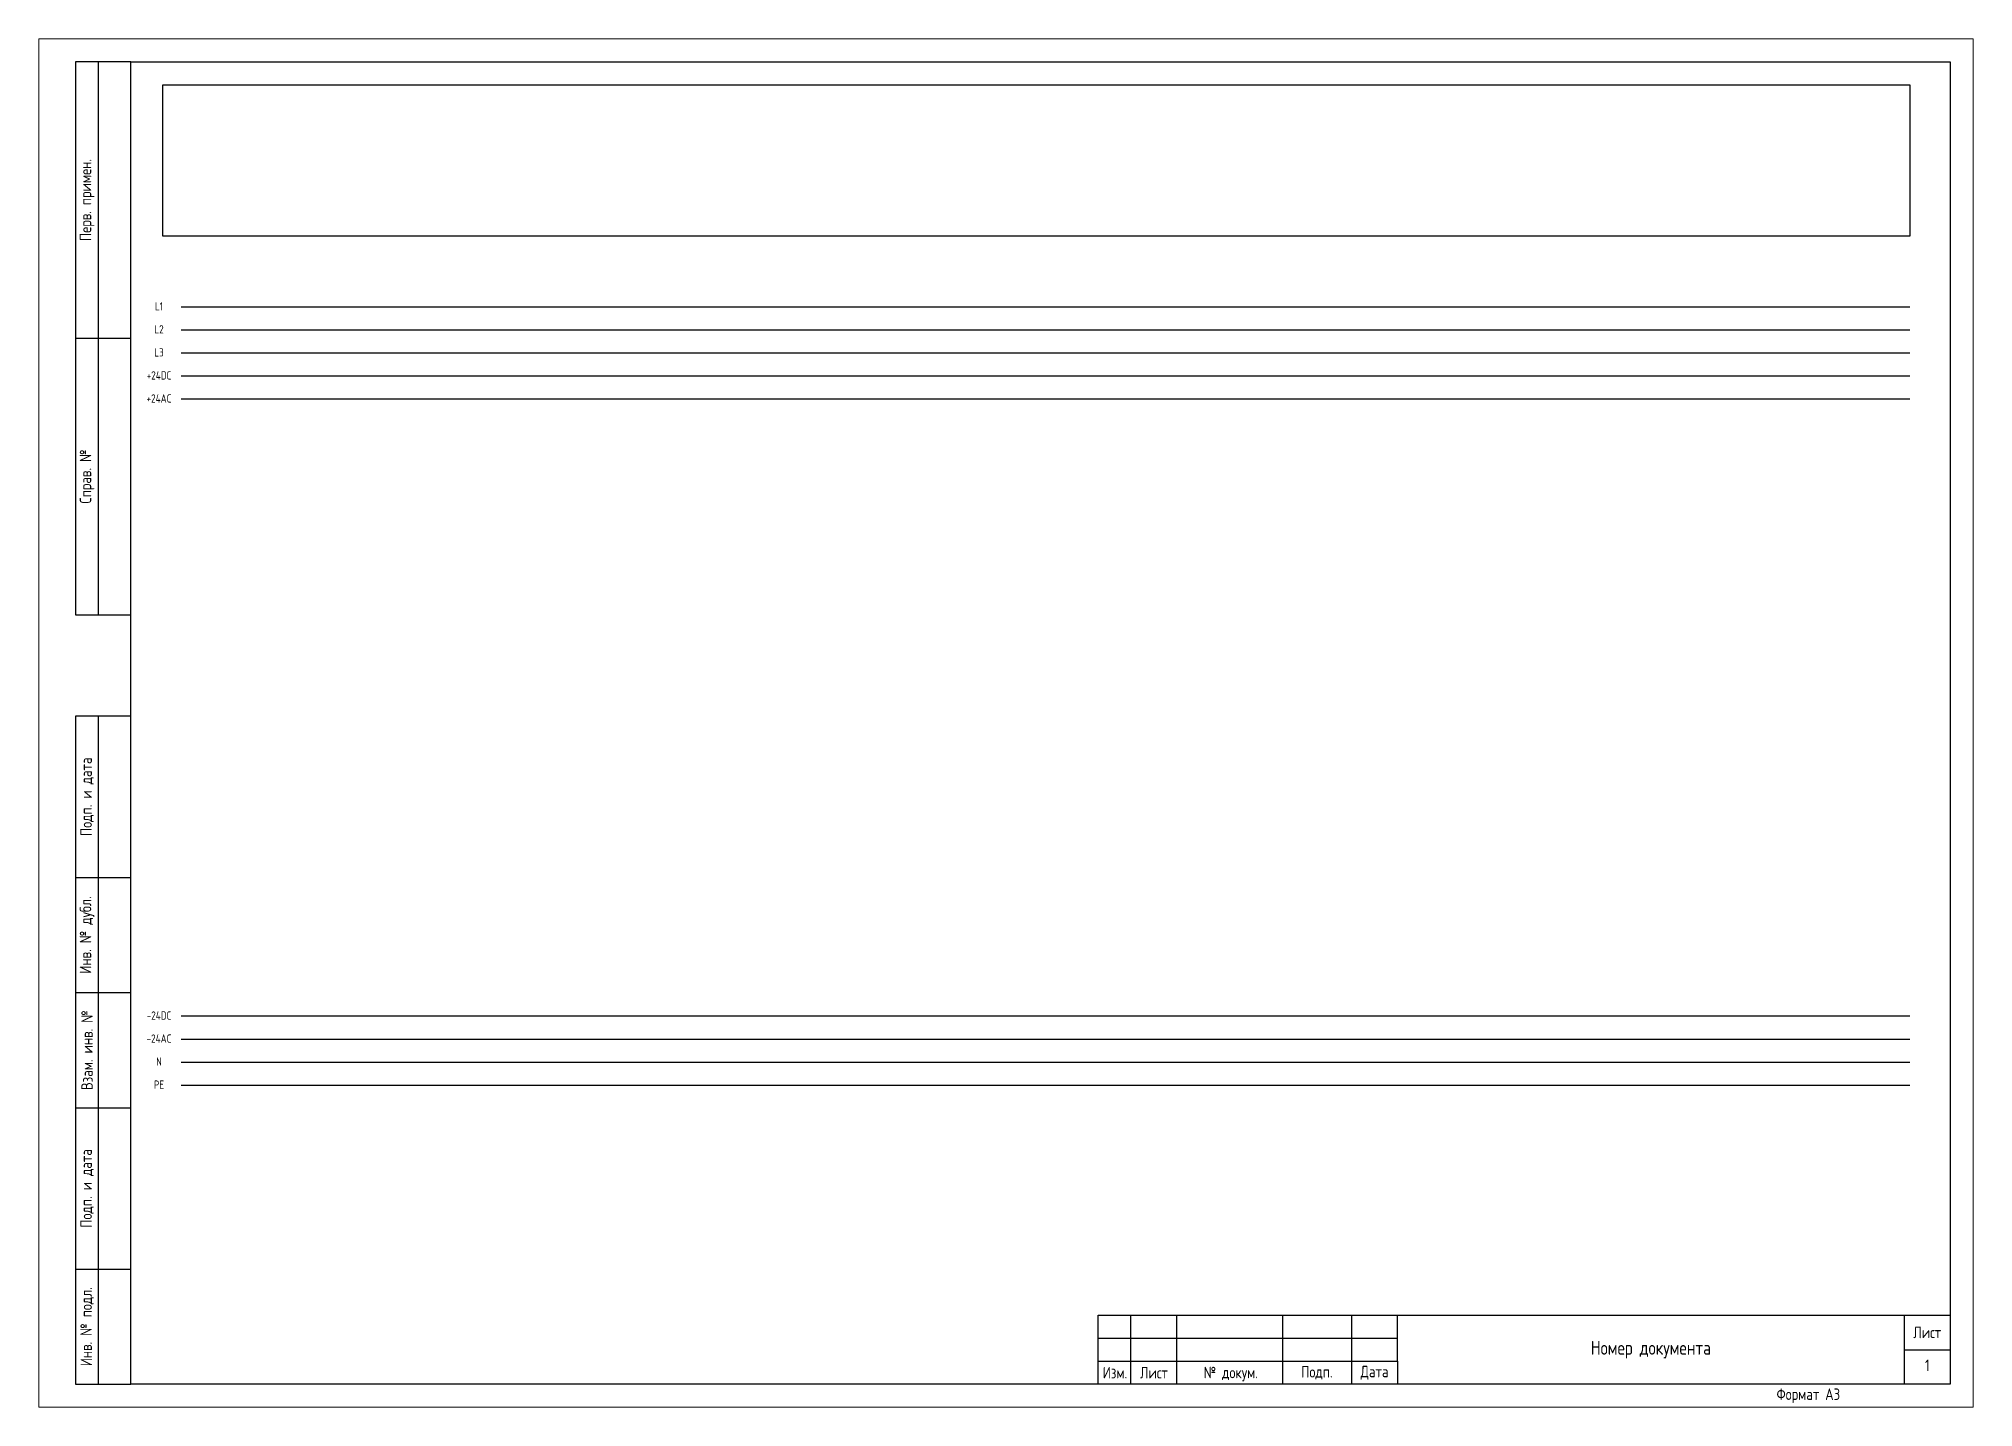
# Model space of a CAD drawing. Header units: millimetres. Extents: x 4433 to 4853, y 5888 to 6185.
import ezdxf

# ---------------------------------------------------------------- set-up
doc = ezdxf.new("R2010")
doc.units = ezdxf.units.MM
for name, color, linetype, lineweight in [('ВНЕШНИЕ ПОДКЛЮЧЕНИЯ', 7, 'Continuous', 13), ('Рамка внешний контур', 7, 'Continuous', 15), ('Рамка_штамп', 7, 'Continuous', 25), ('Слой1', 7, 'Continuous', 30), ('Таблица текст', 7, 'Continuous', 20)]:
    doc.layers.add(name, color=color, linetype=linetype, lineweight=lineweight)
doc.layers.add('Кабель', color=7, linetype='Continuous')
doc.styles.add('GOST_A', font='GOST_0.TTF')
doc.styles.add('Текст 1.5', font='GOST_0.TTF', dxfattribs={"height": 1.5})
pattern_1 = [(37.5, (5, -6.084), (-1.60003, 48.94132), [0, -38.608, 0, -43.18, 0, -41.275]), (7.5, (5, -6.084), (44.95233, 71.6825), [0, -20.828, 0, -34.798, 0, -13.335]), (327.5, (-26.24, -6.084), (79.09924, 0.14372), [0, -12.7, 0, -45.72, 0, -59.69]), (317.5, (-26.24, -6.084), (76.35565, 22.29293), [0, -6.35, 0, -29.972, 0, -34.29])]
pattern_2 = [(37.5, (10, -11.084), (-1.60003, 48.94132), [0, -38.608, 0, -43.18, 0, -41.275]), (7.5, (10, -11.084), (44.95233, 71.6825), [0, -20.828, 0, -34.798, 0, -13.335]), (327.5, (-21.24, -11.084), (79.09924, 0.14372), [0, -12.7, 0, -45.72, 0, -59.69]), (317.5, (-21.24, -11.084), (76.35565, 22.29293), [0, -6.35, 0, -29.972, 0, -34.29])]
pattern_3 = [(37.5, (0.535, 0.098), (-1.60003, 48.94132), [0, -38.608, 0, -43.18, 0, -41.275]), (7.5, (0.535, 0.1), (44.95233, 71.6825), [0, -20.828, 0, -34.798, 0, -13.335]), (327.5, (-30.707, 0.1), (79.09924, 0.14372), [0, -12.7, 0, -45.72, 0, -59.69]), (317.5, (-30.71, 0.1), (76.35565, 22.29293), [0, -6.35, 0, -29.972, 0, -34.29])]
pattern_4 = [(37.5, (0.322, 0.16), (-1.60003, 48.94132), [0, -38.608, 0, -43.18, 0, -41.275]), (7.5, (0.32, 0.16), (44.95233, 71.6825), [0, -20.828, 0, -34.798, 0, -13.335]), (327.5, (-30.92, 0.16), (79.09924, 0.14372), [0, -12.7, 0, -45.72, 0, -59.69]), (317.5, (-30.92, 0.16), (76.35565, 22.29293), [0, -6.35, 0, -29.972, 0, -34.29])]

# ---------------------------------------------------------------- blocks, each defined once
blk = doc.blocks.new('2-я страница_(RU)')
at = {"layer": 'Рамка внешний контур'}
blk.add_lwpolyline([(0, 297), (420, 297), (420, 0), (0, 0), (0, 297)], dxfattribs=at)
at = {"layer": 'Рамка_штамп'}
for points in [[(20, 292), (8, 292), (8, 172), (20, 172)], [(13, 172), (13, 292)], [(20, 292), (415, 292), (415, 5), (20, 5), (20, 292)], [(8, 232), (20, 232)], [(8, 232), (20, 232)], [(20, 150), (8, 150), (8, 5), (20, 5)], [(13, 5), (13, 150)], [(8, 115), (20, 115)], [(8, 90), (20, 90)], [(8, 65), (20, 65)], [(8, 30), (20, 30)], [(230, 5), (230, 20), (415, 20)], [(230, 15), (295, 15), (295, 20)], [(237, 20), (237, 5)], [(247, 20), (247, 5)], [(270, 20), (270, 5)], [(285, 20), (285, 5)], [(405, 20), (405, 12.5), (415, 12.5)], [(230, 10), (295, 10), (295, 15)], [(295, 10), (295, 5)], [(405, 12.5), (405, 5)]]:
    blk.add_lwpolyline(points, dxfattribs=at)
at = {"layer": 'Таблица текст', "char_height": 2.5, "attachment_point": 5, "rotation": 90, "style": 'Текст 1.5'}
for s, insert, width in [('Перв. примен.', (10.5, 262), 60), ('Справ. №', (10.5, 202), 60), ('Подп. и дата', (10.5, 132.5), 35), ('Инв. № дубл.', (10.5, 102.5), 25), ('Взам. инв. №', (10.5, 77.5), 25), ('Подп. и дата', (10.5, 47.5), 35), ('Инв. № подл.', (10.5, 17.5), 25)]:
    blk.add_mtext(s, dxfattribs=dict(at, insert=insert, width=width))
at = {"layer": 'Таблица текст', "char_height": 2.5, "attachment_point": 5, "style": 'Текст 1.5'}
for s, insert, width in [('Лист', (410, 16.25), 10), ('\\pi-7.5,l10,t10;Изм.', (232.41, 7.5), 4.8215), ('\\pi-7.5,l10,t10;Лист', (240.87, 7.5), 7.7467), ('\\pi-7.5,l10,t10;№ докум.', (257.56, 7.21), 21.1146), ('Подп.', (277.5, 7.5), 15), ('Дата', (290, 7.5), 10), ('Формат А3', (384.18, 2.5), 61.6355)]:
    blk.add_mtext(s, dxfattribs=dict(at, insert=insert, width=width))

msp = doc.modelspace()

# ---------------------------------------------------------------- hatches: boundary and pattern name
at = {"layer": 'Слой1', "lineweight": -3}
h = msp.add_hatch(dxfattribs=at)
h.set_pattern_fill('AR-SAND', color=256)
h.set_pattern_definition([(37.5, (-1.567, -0.148), (-1.60003, 48.94132), [0, -38.608, 0, -43.18, 0, -41.275]), (7.5, (-1.57, -0.15), (44.95233, 71.6825), [0, -20.828, 0, -34.798, 0, -13.335]), (327.5, (-32.81, -0.15), (79.09924, 0.14372), [0, -12.7, 0, -45.72, 0, -59.69]), (317.5, (-32.81, -0.15), (76.35565, 22.29293), [0, -6.35, 0, -29.972, 0, -34.29])])
h.paths.add_polyline_path([(4483.15, 6127.95, 1), (4483.92, 6127.95, 1)])
h = msp.add_hatch(dxfattribs=at)
h.set_pattern_fill('AR-SAND', color=256)
h.set_pattern_definition([(37.5, (-0.368, -0.234), (-1.60003, 48.94132), [0, -38.608, 0, -43.18, 0, -41.275]), (7.5, (-0.37, -0.234), (44.95233, 71.6825), [0, -20.828, 0, -34.798, 0, -13.335]), (327.5, (-31.61, -0.234), (79.09924, 0.14372), [0, -12.7, 0, -45.72, 0, -59.69]), (317.5, (-31.61, -0.234), (76.35565, 22.29293), [0, -6.35, 0, -29.972, 0, -34.29])])
h.paths.add_polyline_path([(4484.35, 6127.86, 1), (4485.12, 6127.86, 1)])
h = msp.add_hatch(dxfattribs=at)
h.set_pattern_fill('AR-SAND', color=256)
h.set_pattern_definition([(37.5, (-0.205, -0.163), (-1.60003, 48.94132), [0, -38.608, 0, -43.18, 0, -41.275]), (7.5, (-0.205, -0.16), (44.95233, 71.6825), [0, -20.828, 0, -34.798, 0, -13.335]), (327.5, (-31.447, -0.163), (79.09924, 0.14372), [0, -12.7, 0, -45.72, 0, -59.69]), (317.5, (-31.45, -0.16), (76.35565, 22.29293), [0, -6.35, 0, -29.972, 0, -34.29])])
h.paths.add_polyline_path([(4484.51, 6127.93, 1), (4485.28, 6127.93, 1)])
h = msp.add_hatch(dxfattribs=at)
h.set_pattern_fill('AR-SAND', color=256)
h.set_pattern_definition([(37.5, (-0.198, -0.163), (-1.60003, 48.94132), [0, -38.608, 0, -43.18, 0, -41.275]), (7.5, (-0.2, -0.16), (44.95233, 71.6825), [0, -20.828, 0, -34.798, 0, -13.335]), (327.5, (-31.44, -0.163), (79.09924, 0.14372), [0, -12.7, 0, -45.72, 0, -59.69]), (317.5, (-31.44, -0.16), (76.35565, 22.29293), [0, -6.35, 0, -29.972, 0, -34.29])])
h.paths.add_polyline_path([(4484.52, 6127.93, 1), (4485.29, 6127.93, 1)])
h = msp.add_hatch(dxfattribs=at)
h.set_pattern_fill('AR-SAND', color=256)
h.set_pattern_definition(pattern_4)
h.paths.add_polyline_path([(4485.04, 6128.26, 1), (4485.81, 6128.26, 1)])
h = msp.add_hatch(dxfattribs=at)
h.set_pattern_fill('AR-SAND', color=256)
h.set_pattern_definition(pattern_4)
h.paths.add_polyline_path([(4485.04, 6128.26, 1), (4485.81, 6128.26, 1)])
h = msp.add_hatch(dxfattribs=at)
h.set_pattern_fill('AR-SAND', color=256)
h.set_pattern_definition(pattern_3)
h.paths.add_polyline_path([(4485.25, 6128.19, 1), (4486.02, 6128.19, 1)])
h = msp.add_hatch(dxfattribs=at)
h.set_pattern_fill('AR-SAND', color=256)
h.set_pattern_definition(pattern_3)
h.paths.add_polyline_path([(4485.25, 6128.19, 1), (4486.02, 6128.19, 1)])
h = msp.add_hatch(dxfattribs=at)
h.set_pattern_fill('AR-SAND', color=256)
h.set_pattern_definition(pattern_3)
h.paths.add_polyline_path([(4485.25, 6128.19, 1), (4486.02, 6128.19, 1)])
h = msp.add_hatch(dxfattribs=at)
h.set_pattern_fill('AR-SAND', color=256)
h.set_pattern_definition(pattern_3)
h.paths.add_polyline_path([(4485.25, 6128.19, 1), (4486.02, 6128.19, 1)])
h = msp.add_hatch(dxfattribs=at)
h.set_pattern_fill('AR-SAND', color=256)
h.set_pattern_definition(pattern_3)
h.paths.add_polyline_path([(4485.25, 6128.19, 1), (4486.02, 6128.19, 1)])
h = msp.add_hatch(dxfattribs=at)
h.set_pattern_fill('AR-SAND', color=256)
h.set_pattern_definition([(37.5, (0.694, 0.063), (-1.60003, 48.94132), [0, -38.608, 0, -43.18, 0, -41.275]), (7.5, (0.694, 0.063), (44.95233, 71.6825), [0, -20.828, 0, -34.798, 0, -13.335]), (327.5, (-30.548, 0.063), (79.09924, 0.14372), [0, -12.7, 0, -45.72, 0, -59.69]), (317.5, (-30.55, 0.06), (76.35565, 22.29293), [0, -6.35, 0, -29.972, 0, -34.29])])
h.paths.add_polyline_path([(4485.41, 6128.16, 1), (4486.18, 6128.16, 1)])
h = msp.add_hatch(dxfattribs=at)
h.set_pattern_fill('AR-SAND', color=256)
h.set_pattern_definition([(37.5, (0.885, -0.06), (-1.60003, 48.94132), [0, -38.608, 0, -43.18, 0, -41.275]), (7.5, (0.885, -0.06), (44.95233, 71.6825), [0, -20.828, 0, -34.798, 0, -13.335]), (327.5, (-30.357, -0.06), (79.09924, 0.14372), [0, -12.7, 0, -45.72, 0, -59.69]), (317.5, (-30.36, -0.06), (76.35565, 22.29293), [0, -6.35, 0, -29.972, 0, -34.29])])
h.paths.add_polyline_path([(4485.6, 6128.03, 1), (4486.37, 6128.03, 1)])
h = msp.add_hatch(dxfattribs=at)
h.set_pattern_fill('AR-SAND', color=256)
h.set_pattern_definition([(37.5, (1.176, -0.31), (-1.60003, 48.94132), [0, -38.608, 0, -43.18, 0, -41.275]), (7.5, (1.176, -0.31), (44.95233, 71.6825), [0, -20.828, 0, -34.798, 0, -13.335]), (327.5, (-30.066, -0.31), (79.09924, 0.14372), [0, -12.7, 0, -45.72, 0, -59.69]), (317.5, (-30.066, -0.31), (76.35565, 22.29293), [0, -6.35, 0, -29.972, 0, -34.29])])
h.paths.add_polyline_path([(4485.89, 6127.78, 1), (4486.66, 6127.78, 1)])
h = msp.add_hatch(dxfattribs=at)
h.set_pattern_fill('AR-SAND', color=256)
h.set_pattern_definition([(37.5, (-1.9, 5.91), (-1.60003, 48.94132), [0, -38.608, 0, -43.18, 0, -41.275]), (7.5, (-1.9, 5.91), (44.95233, 71.6825), [0, -20.828, 0, -34.798, 0, -13.335]), (327.5, (-33.143, 5.91), (79.09924, 0.14372), [0, -12.7, 0, -45.72, 0, -59.69]), (317.5, (-33.14, 5.91), (76.35565, 22.29293), [0, -6.35, 0, -29.972, 0, -34.29])])
h.paths.add_polyline_path([(4484.71, 6127.01, 1), (4485.48, 6127.01, 1)])
h = msp.add_hatch(dxfattribs=at)
h.set_pattern_fill('AR-SAND', color=256)
h.set_pattern_definition(pattern_1)
h.paths.add_polyline_path([(4489.71, 6122.01, 1), (4490.48, 6122.01, 1)])
h = msp.add_hatch(dxfattribs=at)
h.set_pattern_fill('AR-SAND', color=256)
h.set_pattern_definition(pattern_1)
h.paths.add_polyline_path([(4489.71, 6122.01, 1), (4490.48, 6122.01, 1)])
h = msp.add_hatch(dxfattribs=at)
h.set_pattern_fill('AR-SAND', color=256)
h.set_pattern_definition(pattern_2)
h.paths.add_polyline_path([(4494.71, 6117.01, 1), (4495.48, 6117.01, 1)])
h = msp.add_hatch(dxfattribs=at)
h.set_pattern_fill('AR-SAND', color=256)
h.set_pattern_definition(pattern_2)
h.paths.add_polyline_path([(4494.71, 6117.01, 1), (4495.48, 6117.01, 1)])
h = msp.add_hatch(dxfattribs=at)
h.set_pattern_fill('AR-SAND', color=256)
h.set_pattern_definition([(37.5, (0.48, 1.17), (-1.60003, 48.94132), [0, -38.608, 0, -43.18, 0, -41.275]), (7.5, (0.48, 1.17), (44.9523, 71.6825), [0, -20.828, 0, -34.798, 0, -13.335]), (327.5, (-30.76, 1.17), (79.09924, 0.14372), [0, -12.7, 0, -45.72, 0, -59.69]), (317.5, (-30.76, 1.17), (76.35565, 22.29293), [0, -6.35, 0, -29.972, 0, -34.29])])
h.paths.add_polyline_path([(4501.82, 5959.94, 1), (4502.59, 5959.94, 1)])
h = msp.add_hatch(dxfattribs=at)
h.set_pattern_fill('AR-SAND', color=256)
h.set_pattern_definition([(37.5, (5.33, 1.215), (-1.60003, 48.94132), [0, -38.608, 0, -43.18, 0, -41.275]), (7.5, (5.33, 1.215), (44.9523, 71.6825), [0, -20.828, 0, -34.798, 0, -13.335]), (327.5, (-25.912, 1.215), (79.09924, 0.14372), [0, -12.7, 0, -45.72, 0, -59.69]), (317.5, (-25.91, 1.215), (76.35565, 22.29293), [0, -6.35, 0, -29.972, 0, -34.29])])
h.paths.add_polyline_path([(4505.04, 5959.31, 1), (4505.81, 5959.31, 1)])

# ---------------------------------------------------------------- linework, layer by layer
at = {"layer": 'ВНЕШНИЕ ПОДКЛЮЧЕНИЯ', "lineweight": 30}
msp.add_lwpolyline([(4459.96, 6175.25), (4839.22, 6175.25), (4839.22, 6142.38), (4459.96, 6142.37)], close=True, dxfattribs=at)
at = {"layer": 'Кабель'}
for p, q in [((4839.22, 6127.01), (4463.92, 6127.01)), ((4839.22, 6122.01), (4463.92, 6122.01)), ((4839.22, 6117.01), (4463.92, 6117.01)), ((4839.22, 6112.01), (4463.92, 6112.01)), ((4839.22, 6107.01), (4463.92, 6107.01)), ((4839.22, 5973.1), (4463.92, 5973.1)), ((4839.22, 5968.1), (4463.92, 5968.1)), ((4839.22, 5963.1), (4463.92, 5963.1)), ((4839.22, 5958.1), (4463.92, 5958.1))]:
    msp.add_line(p, q, dxfattribs=at)

# ---------------------------------------------------------------- block references
at = {"color": 1}
msp.add_blockref('2-я страница_(RU)', (4433, 5888.25), dxfattribs=at)

# ---------------------------------------------------------------- texts
at = {"layer": 'ВНЕШНИЕ ПОДКЛЮЧЕНИЯ', "lineweight": 18, "attachment_point": 5, "style": 'Текст 1.5'}
for s, insert, char_height, width in [('{\\C3;Номер документа}', (4783, 5900.75), 3, 110), ('{\\C3;1}', (4843.01, 5897.36), 2.5, 20)]:
    msp.add_mtext(s, dxfattribs=dict(at, insert=insert, char_height=char_height, width=width))
at = {"layer": 'Слой1', "lineweight": -3, "char_height": 1.8, "attachment_point": 1, "style": 'GOST_A'}
for s, insert in [('\\pxqc;L1', (4457.3, 6128.08)), ('\\pxqc;L2', (4457.3, 6123.08)), ('\\pxqc;L3', (4457.3, 6118.08)), ('\\pxqc;+24DC', (4457.3, 6113.08)), ('\\pxqc;+24AC', (4457.3, 6108.08)), ('\\pxqc;-24DC', (4457.3, 5974.17)), ('\\pxqc;-24AC', (4457.3, 5969.17)), ('\\pxqc;N', (4457.3, 5964.17)), ('\\pxqc;PE', (4457.3, 5959.17))]:
    msp.add_mtext_dynamic_manual_height_columns(s, width=3.6299, gutter_width=15, heights=[1.76], dxfattribs=dict(at, insert=insert))

doc.saveas('drawing.dxf')
